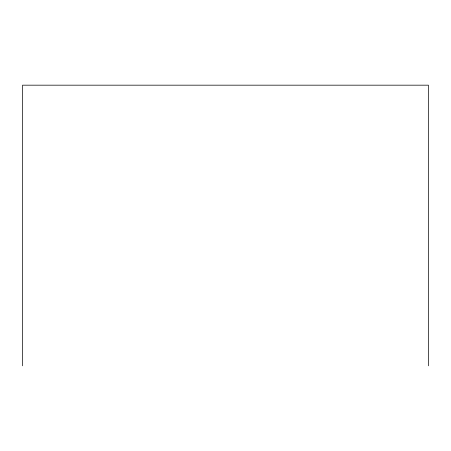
<?xml version="1.0" encoding="UTF-8"?>
<svg xmlns="http://www.w3.org/2000/svg" width="451" height="451" viewBox="0 0 451 451"><rect width="100%" height="100%" fill="white"/><g stroke="black" fill="none" stroke-linecap="round" stroke-linejoin="round"><path stroke-width="0.68" d="M428.45 365.823L428.45 85.177L22.55 85.177L22.55 365.823"/></g></svg>
